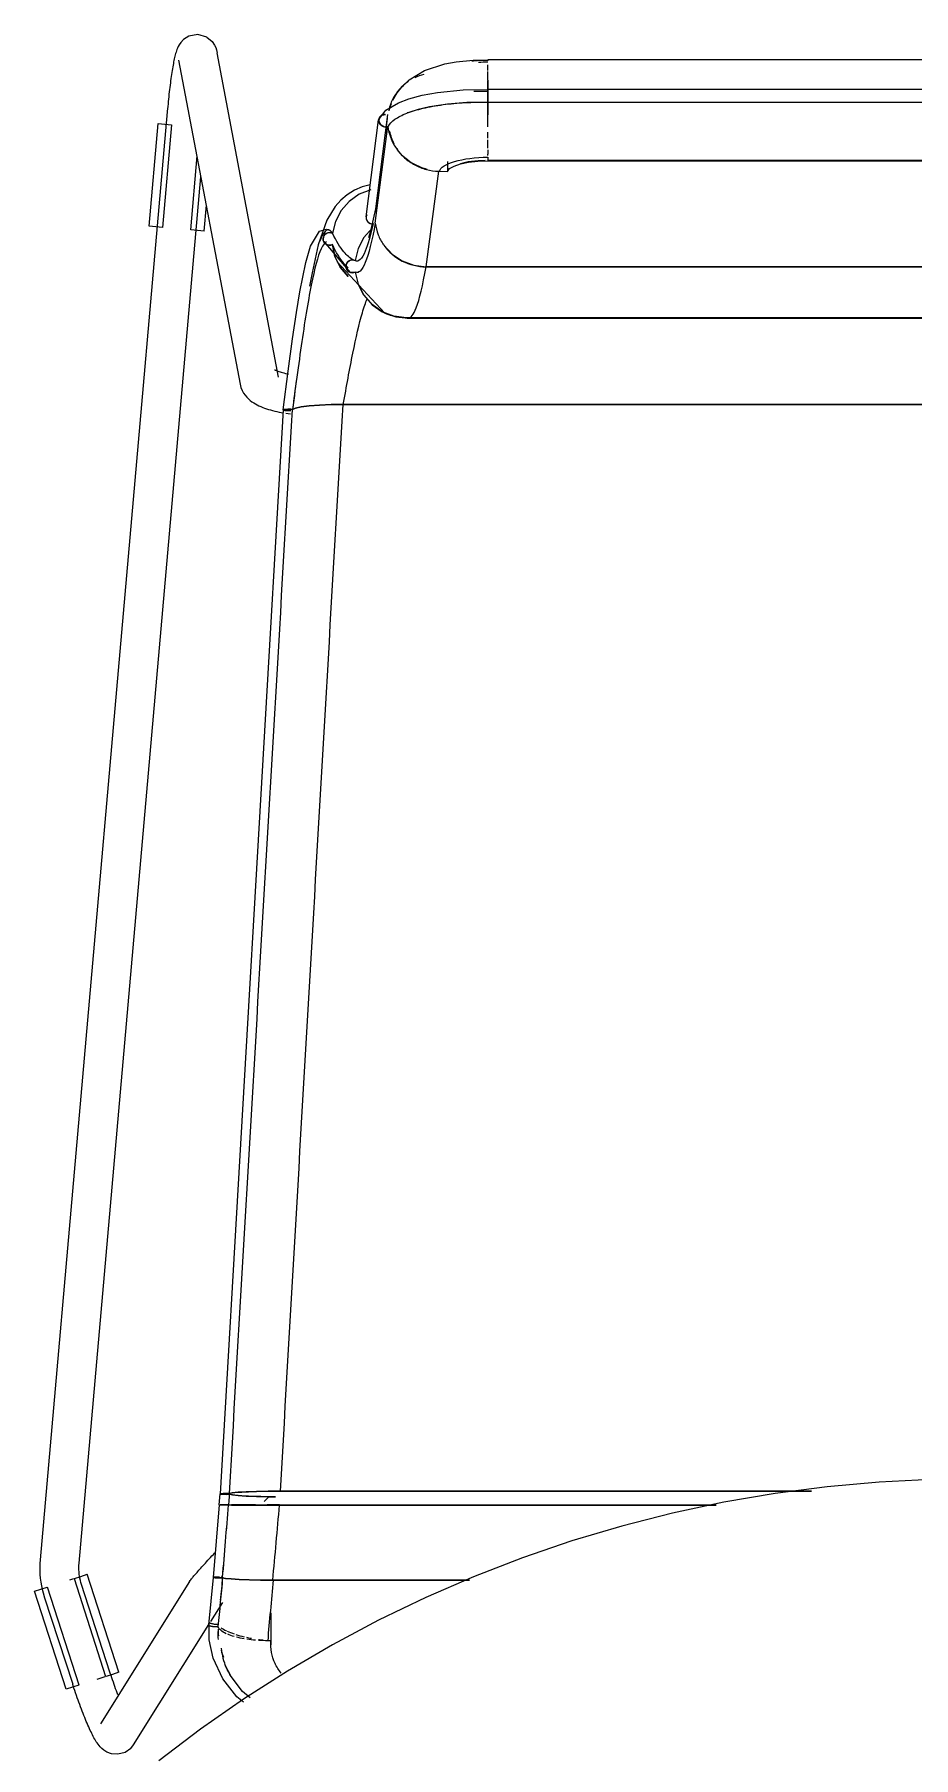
# Model space of a CAD drawing. Header units: millimetres. Extents: x 155927 to 326028, y -36033 to 97293.
# Drawn here: x 224668 to 224937, y 31674 to 32202 of the extents above; entities that cross this region are included whole.
import ezdxf

# ---------------------------------------------------------------- set-up
doc = ezdxf.new("R2010")
doc.units = ezdxf.units.MM
doc.header["$MEASUREMENT"] = 0
doc.layers.add('I-FURN', color=8, linetype='CONTINUOUS', lineweight=9)

msp = doc.modelspace()

# ---------------------------------------------------------------- linework, layer by layer
at = {"layer": 'I-FURN'}
for p, q in [((224712.31, 32198.07), (224712.1, 32197.6)), ((224712.62, 32198.63), (224712.31, 32198.07)), ((224713.09, 32199.34), (224712.62, 32198.63)), ((224713.95, 32200.24), (224713.09, 32199.34)), ((224715.6, 32201.29), (224713.95, 32200.24)), ((224718.36, 32201.77), (224715.6, 32201.29)), ((224721.11, 32200.94), (224718.36, 32201.77)), ((224721.11, 32200.94), (224722.69, 32199.61)), ((224722.69, 32199.61), (224723.44, 32198.53)), ((224723.44, 32198.53), (224723.81, 32197.73)), ((224710.85, 32192.86), (224710.75, 32192.34)), ((224710.94, 32193.35), (224710.85, 32192.86)), ((224711.04, 32193.83), (224710.94, 32193.35)), ((224711.14, 32194.29), (224711.04, 32193.83)), ((224711.23, 32194.73), (224711.14, 32194.29)), ((224711.33, 32195.16), (224711.23, 32194.73)), ((224711.44, 32195.57), (224711.33, 32195.16)), ((224711.55, 32195.97), (224711.44, 32195.57)), ((224711.66, 32196.37), (224711.55, 32195.97)), ((224711.79, 32196.77), (224711.66, 32196.37)), ((224711.93, 32197.17), (224711.79, 32196.77)), ((224712.1, 32197.6), (224711.93, 32197.17)), ((224712.46, 32193.94), (224731.28, 32094.65)), ((224723.81, 32197.73), (224724.03, 32197.11)), ((224724.03, 32197.11), (224724.16, 32196.59)), ((224724.16, 32196.59), (224724.25, 32196.18)), ((224743.07, 32096.89), (224724.25, 32196.18)), ((224787.78, 32190.72), (224793.93, 32192.74)), ((224793.93, 32192.74), (224797.43, 32193.39)), ((224797.43, 32193.39), (224802.64, 32193.91)), ((224802.64, 32193.91), (224807.16, 32193.99)), ((224807.16, 32193.99), (224807.16, 32193.82)), ((225102.01, 32193.99), (224807.16, 32193.99)), ((224807.16, 32193.69), (224807.16, 32193.97)), ((224710.02, 32187.6), (224709.93, 32186.93)), ((224710.11, 32188.25), (224710.02, 32187.6)), ((224710.2, 32188.88), (224710.11, 32188.25)), ((224710.29, 32189.5), (224710.2, 32188.88)), ((224710.38, 32190.1), (224710.29, 32189.5)), ((224710.47, 32190.69), (224710.38, 32190.1)), ((224710.57, 32191.26), (224710.47, 32190.69)), ((224710.66, 32191.81), (224710.57, 32191.26)), ((224710.75, 32192.34), (224710.66, 32191.81)), ((224781.09, 32186.01), (224783.07, 32187.85)), ((224783.07, 32187.85), (224787.78, 32190.72)), ((224807.16, 32190.75), (224807.16, 32192.5)), ((224807.16, 32187.89), (224807.16, 32190.47)), ((224807.16, 32187.73), (224807.16, 32184.71)), ((224807.16, 32184.71), (224807.16, 32187.72)), ((224709.36, 32181.98), (224709.28, 32181.25)), ((224709.43, 32182.72), (224709.36, 32181.98)), ((224709.51, 32183.44), (224709.43, 32182.72)), ((224709.6, 32184.16), (224709.51, 32183.44)), ((224709.68, 32184.87), (224709.6, 32184.16)), ((224709.76, 32185.57), (224709.68, 32184.87)), ((224709.85, 32186.26), (224709.76, 32185.57)), ((224709.93, 32186.93), (224709.85, 32186.26)), ((224778.09, 32181.67), (224779.42, 32183.94)), ((224779.42, 32183.94), (224781.09, 32186.01)), ((224779.78, 32180.87), (224782.95, 32182.06)), ((224782.95, 32182.06), (224786.99, 32183.14)), ((224786.99, 32183.14), (224791.71, 32184.01)), ((224791.71, 32184.01), (224799.6, 32184.81)), ((224799.6, 32184.81), (224807.16, 32184.95)), ((225102.01, 32184.95), (224807.16, 32184.95)), ((224807.16, 32181), (224807.16, 32184.95)), ((224807.16, 32184.95), (224807.16, 32184.88)), ((224807.16, 32184.88), (224807.16, 32184.69)), ((224807.16, 32184.69), (224807.16, 32184.38)), ((224807.16, 32184.38), (224807.16, 32183.99)), ((224807.16, 32183.99), (224807.16, 32183.54)), ((224807.16, 32183.54), (224807.16, 32183.05)), ((224807.16, 32183.05), (224807.16, 32182.55)), ((224807.16, 32182.55), (224807.16, 32182.07)), ((224807.16, 32182.07), (224807.16, 32181.66)), ((224708.98, 32178.09), (224670.03, 31734.77)), ((224709, 32178.25), (224708.98, 32178.09)), ((224709.06, 32179), (224709, 32178.25)), ((224709.13, 32179.75), (224709.06, 32179)), ((224709.21, 32180.5), (224709.13, 32179.75)), ((224709.28, 32181.25), (224709.21, 32180.5)), ((224772.7, 32147.55), (224776.55, 32177.24)), ((224774.06, 32176.18), (224775.95, 32178.57)), ((224775.95, 32178.57), (224779.78, 32180.87)), ((224783, 32177.92), (224782.49, 32177.73)), ((224785.82, 32178.79), (224783, 32177.92)), ((224789.32, 32179.6), (224785.82, 32178.79)), ((224794.76, 32180.43), (224789.32, 32179.6)), ((224800.75, 32180.9), (224794.76, 32180.43)), ((224807.16, 32180.99), (224800.75, 32180.9)), ((224807.16, 32181.66), (224807.16, 32181.33)), ((224807.16, 32181.33), (224807.16, 32181.1)), ((224807.16, 32181.1), (224807.16, 32181)), ((224807.16, 32181.02), (224807.16, 32177.21)), ((224807.16, 32177.21), (224807.16, 32181.02)), ((224807.16, 32180.99), (225102.01, 32180.99)), ((224807.16, 32173.46), (224807.16, 32177.01)), ((224703.41, 32143.08), (224706.17, 32174.49)), ((224706.17, 32174.49), (224708.21, 32174.31)), ((224707.64, 32142.7), (224710.4, 32174.11)), ((224708.21, 32174.31), (224710.28, 32174.13)), ((224769.85, 32145.91), (224773.71, 32175.68)), ((224772.68, 32144), (224776.52, 32173.7)), ((224775.77, 32171.27), (224776.39, 32176.05)), ((224807.16, 32169.99), (224807.16, 32171.83)), ((224807.16, 32167), (224807.16, 32169.47)), ((224807.16, 32166.48), (224807.16, 32165.13)), ((224718.07, 32164.57), (224716.09, 32141.96)), ((224794.8, 32162.84), (224794.8, 32159.83)), ((224794.8, 32162.84), (224794.8, 32159.85)), ((224795.44, 32160.69), (224796.79, 32161.48)), ((224796.79, 32161.48), (224798.78, 32162.15)), ((224798.78, 32162.15), (224801.27, 32162.66)), ((224801.27, 32162.66), (224804.12, 32162.98)), ((224804.12, 32162.98), (224807.16, 32163.09)), ((224807.16, 32164.68), (224807.16, 32165.16)), ((225102.01, 32163.15), (224807.16, 32163.15)), ((224807.16, 32163.09), (225102.01, 32163.09)), ((224681.99, 31733.72), (224719.28, 32158.22)), ((224771.16, 32155.76), (224768.66, 32155.1)), ((224788.23, 32130.62), (224792.09, 32159.9)), ((224792.09, 32159.9), (224794.8, 32159.83)), ((224794.8, 32159.83), (224795.44, 32160.69)), ((224762.11, 32151.01), (224760.38, 32149.05)), ((224764.09, 32152.69), (224762.11, 32151.01)), ((224764.71, 32150.67), (224762.22, 32147.84)), ((224766.29, 32154.07), (224764.09, 32152.69)), ((224767.79, 32152.84), (224764.71, 32150.67)), ((224768.66, 32155.1), (224766.29, 32154.07)), ((224771.3, 32154.24), (224767.79, 32152.84)), ((224720.32, 32141.59), (224721.01, 32149.48)), ((224760.38, 32149.05), (224757.87, 32144.93)), ((224762.22, 32147.84), (224760.48, 32144.52)), ((224769.9, 32146.14), (224769.84, 32145.67)), ((224769.84, 32145.67), (224769.9, 32145.2)), ((224770.09, 32146.58), (224769.9, 32146.14)), ((224769.9, 32145.2), (224770.09, 32144.76)), ((224771.45, 32142.04), (224772.82, 32148.33)), ((224705.45, 32142.9), (224703.41, 32143.08)), ((224707.52, 32142.71), (224705.45, 32142.9)), ((224718.27, 32141.77), (224716.21, 32141.95)), ((224720.32, 32141.59), (224718.27, 32141.77)), ((224752.8, 32136.94), (224755.57, 32141.58)), ((224757.87, 32144.93), (224755.2, 32137.31)), ((224755.57, 32141.58), (224757.76, 32142.11)), ((224756.78, 32139.67), (224756.98, 32140.13)), ((224756.97, 32140.13), (224756.78, 32139.67)), ((224757.27, 32140.52), (224756.97, 32140.13)), ((224756.98, 32140.13), (224757.28, 32140.52)), ((224757.66, 32140.83), (224757.27, 32140.52)), ((224757.28, 32140.52), (224757.66, 32140.83)), ((224757.66, 32140.83), (224758.12, 32141.02)), ((224758.12, 32141.02), (224757.66, 32140.83)), ((224757.76, 32142.11), (224758.67, 32141.81)), ((224758.12, 32141.02), (224758.61, 32141.1)), ((224758.61, 32141.1), (224758.12, 32141.02)), ((224758.61, 32141.1), (224759.11, 32141.05)), ((224759.11, 32141.06), (224758.61, 32141.1)), ((224759.58, 32140.89), (224759.11, 32141.06)), ((224759.11, 32141.05), (224759.58, 32140.89)), ((224760.48, 32144.52), (224759.58, 32140.89)), ((224771.69, 32142.51), (224769.19, 32139.63)), ((224770.09, 32144.76), (224770.39, 32144.38)), ((224770.39, 32144.38), (224770.77, 32144.08)), ((224770.69, 32139.6), (224771.45, 32142.04)), ((224770.77, 32144.08), (224771.22, 32143.89)), ((224771.22, 32143.89), (224771.71, 32143.81)), ((224771.71, 32143.81), (224772.21, 32143.84)), ((224772.68, 32144), (224772.69, 32143.92)), ((224751.4, 32131.94), (224752.8, 32136.94)), ((224755.2, 32137.31), (224753.31, 32128.79)), ((224756.78, 32139.67), (224756.7, 32139.19)), ((224756.7, 32139.19), (224756.76, 32138.7)), ((224756.71, 32139.19), (224756.78, 32139.67)), ((224756.77, 32138.7), (224756.71, 32139.19)), ((224756.76, 32138.7), (224756.95, 32138.24)), ((224756.95, 32138.24), (224756.77, 32138.7)), ((224756.9, 32138.33), (224765.03, 32128.91)), ((224757.06, 32138.06), (224756.93, 32138.28)), ((224757.24, 32137.84), (224756.95, 32138.24)), ((224756.95, 32138.24), (224757.24, 32137.84)), ((224757.62, 32137.52), (224757.24, 32137.84)), ((224757.24, 32137.84), (224757.61, 32137.52)), ((224757.61, 32137.52), (224758.06, 32137.31)), ((224758.07, 32137.32), (224757.62, 32137.52)), ((224758.06, 32137.31), (224758.56, 32137.22)), ((224758.56, 32137.23), (224758.07, 32137.32)), ((224759.06, 32137.26), (224758.56, 32137.23)), ((224758.56, 32137.22), (224759.06, 32137.25)), ((224759.53, 32137.41), (224759.06, 32137.26)), ((224759.06, 32137.25), (224759.53, 32137.4)), ((224760.32, 32133.79), (224759.53, 32137.41)), ((224759.53, 32137.4), (224760.31, 32133.79)), ((224767.43, 32136.24), (224766.54, 32132.52)), ((224769.19, 32139.63), (224767.43, 32136.24)), ((224775.31, 32137.24), (224777.8, 32134.49)), ((224777.8, 32134.49), (224780.91, 32132.42)), ((224749.6, 32122.93), (224751.4, 32131.94)), ((224760.31, 32133.79), (224761.95, 32130.47)), ((224761.96, 32130.47), (224760.32, 32133.79)), ((224761.02, 32132.14), (224775.62, 32116.44)), ((224761.95, 32130.47), (224764.36, 32127.63)), ((224764.36, 32127.63), (224761.96, 32130.47)), ((224763.7, 32130.77), (224763.77, 32131.26)), ((224763.76, 32131.26), (224763.7, 32130.77)), ((224763.77, 32130.28), (224763.7, 32130.77)), ((224763.7, 32130.77), (224763.76, 32130.28)), ((224763.95, 32131.72), (224763.76, 32131.26)), ((224763.76, 32130.28), (224763.95, 32129.82)), ((224763.77, 32131.26), (224763.96, 32131.72)), ((224763.96, 32129.82), (224763.77, 32130.28)), ((224764.25, 32132.12), (224763.95, 32131.72)), ((224763.95, 32129.82), (224764.25, 32129.41)), ((224763.96, 32131.72), (224764.25, 32132.12)), ((224764.25, 32129.42), (224763.96, 32129.82)), ((224764.25, 32132.12), (224764.63, 32132.44)), ((224764.63, 32132.44), (224764.25, 32132.12)), ((224764.63, 32129.1), (224764.25, 32129.42)), ((224764.25, 32129.41), (224764.63, 32129.1)), ((224764.63, 32132.44), (224765.08, 32132.64)), ((224765.08, 32132.64), (224764.63, 32132.44)), ((224765.08, 32132.64), (224765.57, 32132.72)), ((224765.57, 32132.72), (224765.08, 32132.64)), ((224765.57, 32132.72), (224766.07, 32132.68)), ((224766.07, 32132.68), (224765.57, 32132.72)), ((224765.86, 32132.81), (224766.29, 32132.62)), ((224766.07, 32132.68), (224766.54, 32132.52)), ((224766.54, 32132.52), (224766.07, 32132.68)), ((224780.91, 32132.42), (224784.46, 32131.1)), ((224784.46, 32131.1), (224788.23, 32130.62)), ((225120.94, 32130.62), (224788.23, 32130.62)), ((224788.23, 32130.62), (225120.94, 32130.62)), ((224753.31, 32128.79), (224752.57, 32124.72)), ((224765.08, 32128.9), (224764.63, 32129.1)), ((224764.63, 32129.1), (224765.08, 32128.9)), ((224764.73, 32129.05), (224767.61, 32129)), ((224765.57, 32128.82), (224765.08, 32128.9)), ((224765.08, 32128.9), (224765.57, 32128.81)), ((224766.07, 32128.86), (224765.57, 32128.82)), ((224765.57, 32128.81), (224766.07, 32128.85)), ((224766.54, 32129.02), (224766.07, 32128.86)), ((224766.07, 32128.85), (224766.54, 32129.01)), ((224766.54, 32129.01), (224767.43, 32125.3)), ((224767.43, 32125.3), (224769.19, 32121.91)), ((224769.19, 32121.91), (224767.44, 32125.3)), ((224748.56, 32116.61), (224749.6, 32122.93)), ((224771.7, 32119.04), (224769.19, 32121.91)), ((224769.19, 32121.91), (224771.69, 32119.03)), ((224771.69, 32119.03), (224774.83, 32116.86)), ((224774.83, 32116.87), (224771.7, 32119.04)), ((224747.38, 32108.59), (224748.56, 32116.61)), ((224774.52, 32117.04), (224778.98, 32115.31)), ((224778.4, 32115.5), (224774.83, 32116.87)), ((224774.83, 32116.86), (224778.4, 32115.5)), ((224775.62, 32116.44), (224777.54, 32115.74)), ((224782.19, 32115.03), (224778.4, 32115.5)), ((224778.4, 32115.5), (224782.19, 32115.02)), ((224778.98, 32115.31), (224782.73, 32114.87)), ((225126.98, 32115.02), (224782.19, 32115.02)), ((224782.19, 32115.02), (225126.98, 32115.02)), ((224782.73, 32114.87), (225087.53, 32114.87)), ((224746.02, 32098.66), (224747.38, 32108.59)), ((224741.85, 32099.12), (224741.87, 32099.1)), ((224741.87, 32099.1), (224741.94, 32099.06)), ((224741.94, 32099.06), (224742.03, 32099.01)), ((224742.03, 32099.01), (224742.18, 32098.94)), ((224742.18, 32098.94), (224742.38, 32098.85)), ((224742.38, 32098.85), (224742.61, 32098.75)), ((224742.61, 32098.75), (224742.88, 32098.65)), ((224742.88, 32098.65), (224743.18, 32098.55)), ((224743.18, 32098.55), (224743.52, 32098.44)), ((224743.52, 32098.44), (224743.88, 32098.33)), ((224743.88, 32098.33), (224744.28, 32098.22)), ((224744.28, 32098.22), (224744.7, 32098.12)), ((224744.47, 32086.81), (224746.02, 32098.66)), ((224744.7, 32098.12), (224745.15, 32098.01)), ((224745.15, 32098.01), (224745.61, 32097.91)), ((224745.61, 32097.91), (224746.11, 32097.81)), ((224731.28, 32094.65), (224731.53, 32093.66)), ((224731.53, 32093.66), (224731.9, 32092.77)), ((224731.9, 32092.77), (224732.33, 32091.98)), ((224732.33, 32091.98), (224732.82, 32091.29)), ((224732.82, 32091.29), (224733.33, 32090.69)), ((224733.33, 32090.69), (224733.85, 32090.18)), ((224733.85, 32090.18), (224734.38, 32089.72)), ((224734.38, 32089.72), (224734.91, 32089.32)), ((224734.91, 32089.32), (224735.45, 32088.96)), ((224735.45, 32088.96), (224735.99, 32088.64)), ((224735.99, 32088.64), (224736.52, 32088.35)), ((224736.52, 32088.35), (224737.07, 32088.08)), ((224737.07, 32088.08), (224737.64, 32087.82)), ((224737.64, 32087.82), (224738.21, 32087.59)), ((224738.21, 32087.59), (224738.79, 32087.37)), ((224738.79, 32087.37), (224739.38, 32087.16)), ((224739.38, 32087.16), (224739.98, 32086.97)), ((224745.87, 32087.01), (224745.42, 32086.99)), ((224745.42, 32086.99), (224745.87, 32087.01)), ((224746.37, 32087.02), (224745.87, 32087.01)), ((224745.87, 32087.01), (224746.36, 32087.02)), ((224746.36, 32087.02), (224746.86, 32087.01)), ((224746.86, 32087.01), (224746.37, 32087.02)), ((224747.33, 32086.99), (224746.86, 32087.01)), ((224746.86, 32087.01), (224747.33, 32086.99)), ((224747.33, 32086.99), (224748.24, 32087.39)), ((224748.24, 32087.39), (224747.33, 32086.99)), ((224748.24, 32087.39), (224749.97, 32087.76)), ((224749.98, 32087.76), (224748.24, 32087.39)), ((224749.98, 32087.76), (224752.44, 32088.07)), ((224752.48, 32088.07), (224749.98, 32087.76)), ((224752.47, 32088.07), (224755.53, 32088.31)), ((224755.58, 32088.31), (224752.48, 32088.07)), ((224755.58, 32088.31), (224759.05, 32088.46)), ((224759.12, 32088.46), (224755.58, 32088.31)), ((224759.11, 32088.46), (224762.81, 32088.52)), ((224762.88, 32088.52), (224759.12, 32088.46)), ((225146.28, 32088.52), (224762.88, 32088.52)), ((224762.88, 32088.52), (225146.28, 32088.52)), ((224744.47, 32086.8), (224725.18, 31754.9)), ((224739.98, 32086.97), (224740.6, 32086.79)), ((224740.6, 32086.79), (224741.23, 32086.61)), ((224741.23, 32086.61), (224741.87, 32086.45)), ((224741.87, 32086.45), (224742.53, 32086.3)), ((224742.53, 32086.3), (224743.2, 32086.16)), ((224743.2, 32086.16), (224743.88, 32086.02)), ((224743.88, 32086.02), (224744.57, 32085.9)), ((224744.54, 32086.86), (224744.47, 32086.81)), ((224744.47, 32086.81), (224744.54, 32086.86)), ((224744.47, 32086.81), (224744.53, 32086.75)), ((224744.53, 32086.75), (224744.47, 32086.8)), ((224744.53, 32086.75), (224744.72, 32086.7)), ((224744.71, 32086.7), (224744.53, 32086.75)), ((224744.73, 32086.91), (224744.54, 32086.86)), ((224744.54, 32086.86), (224744.73, 32086.91)), ((224745, 32086.66), (224744.71, 32086.7)), ((224744.72, 32086.7), (224745.01, 32086.66)), ((224745.03, 32086.95), (224744.73, 32086.91)), ((224744.73, 32086.91), (224745.03, 32086.95)), ((224745.38, 32086.62), (224745, 32086.66)), ((224745.01, 32086.66), (224745.39, 32086.62)), ((224745.42, 32086.99), (224745.03, 32086.95)), ((224745.03, 32086.95), (224745.42, 32086.99)), ((224745.28, 32085.78), (224745.99, 32085.67)), ((224745.83, 32086.6), (224745.38, 32086.62)), ((224745.39, 32086.62), (224745.84, 32086.6)), ((224746.32, 32086.59), (224745.83, 32086.6)), ((224745.84, 32086.6), (224746.33, 32086.59)), ((224745.99, 32085.67), (224746.72, 32085.57)), ((224746.82, 32086.59), (224746.32, 32086.59)), ((224746.33, 32086.59), (224746.83, 32086.59)), ((224724.91, 31751.54), (224725.17, 31754.9)), ((224725.24, 31754.92), (224725.18, 31754.9)), ((224725.18, 31754.9), (224725.25, 31754.87)), ((224725.43, 31754.95), (224725.24, 31754.92)), ((224725.25, 31754.87), (224725.44, 31754.84)), ((224725.72, 31754.97), (224725.43, 31754.95)), ((224725.44, 31754.84), (224725.73, 31754.82)), ((224726.11, 31754.99), (224725.72, 31754.97)), ((224725.73, 31754.82), (224726.11, 31754.8)), ((224726.56, 31755), (224726.11, 31754.99)), ((224726.11, 31754.8), (224726.57, 31754.79)), ((224727.05, 31755.01), (224726.56, 31755)), ((224726.57, 31754.79), (224727.06, 31754.78)), ((224727.54, 31755), (224727.05, 31755.01)), ((224727.06, 31754.78), (224727.55, 31754.79)), ((224728.01, 31755), (224727.54, 31755)), ((224727.55, 31754.79), (224728.02, 31754.8)), ((224728.9, 31755.21), (224728.01, 31755)), ((224728.02, 31754.8), (224728.92, 31754.59)), ((224730.65, 31755.4), (224728.9, 31755.21)), ((224733.15, 31755.56), (224730.65, 31755.4)), ((224736.28, 31755.69), (224733.15, 31755.56)), ((224739.85, 31755.76), (224736.28, 31755.69)), ((224743.63, 31755.79), (224739.85, 31755.76)), ((224906.23, 31755.79), (224743.63, 31755.79)), ((224743.63, 31755.79), (224906.23, 31755.79)), ((224895.12, 31755.04), (224879.35, 31752.35)), ((224910.99, 31757.1), (224895.12, 31755.04)), ((224926.92, 31758.53), (224910.99, 31757.1)), ((224942.9, 31759.32), (224926.92, 31758.53)), ((224724.9, 31751.54), (224723.08, 31729.34)), ((224724.97, 31751.54), (224724.9, 31751.54)), ((224724.9, 31751.54), (224724.97, 31751.53)), ((224724.97, 31751.53), (224724.91, 31751.54)), ((224724.91, 31751.54), (224724.97, 31751.54)), ((224725.45, 31751.53), (224725.16, 31751.53)), ((224725.16, 31751.53), (224725.45, 31751.53)), ((224725.84, 31751.54), (224725.45, 31751.54)), ((224725.84, 31751.53), (224725.45, 31751.53)), ((224725.45, 31751.53), (224725.83, 31751.53)), ((224725.46, 31751.54), (224725.84, 31751.54)), ((224725.83, 31751.53), (224726.28, 31751.53)), ((224725.84, 31751.54), (224726.29, 31751.54)), ((224726.29, 31751.54), (224725.84, 31751.54)), ((224726.29, 31751.53), (224725.84, 31751.53)), ((224726.28, 31751.53), (224726.77, 31751.53)), ((224726.29, 31751.54), (224726.78, 31751.54)), ((224726.78, 31751.54), (224726.29, 31751.54)), ((224726.78, 31751.53), (224726.29, 31751.53)), ((224726.77, 31751.53), (224727.27, 31751.53)), ((224726.78, 31751.54), (224727.28, 31751.54)), ((224727.28, 31751.54), (224726.78, 31751.54)), ((224727.27, 31751.53), (224726.78, 31751.53)), ((224727.74, 31751.53), (224727.27, 31751.53)), ((224727.27, 31751.53), (224727.74, 31751.53)), ((224727.28, 31751.54), (224727.75, 31751.54)), ((224727.75, 31751.54), (224727.28, 31751.54)), ((224728.63, 31751.51), (224727.74, 31751.53)), ((224727.74, 31751.53), (224728.63, 31751.51)), ((224730.37, 31751.5), (224728.63, 31751.51)), ((224728.63, 31751.51), (224730.38, 31751.5)), ((224730.39, 31751.57), (224728.64, 31751.56)), ((224728.65, 31751.56), (224730.4, 31751.57)), ((224728.92, 31754.59), (224730.67, 31754.39)), ((224732.88, 31751.49), (224730.38, 31751.5)), ((224730.38, 31751.5), (224732.88, 31751.49)), ((224732.89, 31751.58), (224730.39, 31751.57)), ((224730.4, 31751.57), (224732.9, 31751.58)), ((224730.67, 31754.39), (224733.17, 31754.23)), ((224736.01, 31751.48), (224732.88, 31751.49)), ((224732.88, 31751.49), (224736.01, 31751.48)), ((224736.02, 31751.59), (224732.89, 31751.58)), ((224732.9, 31751.58), (224736.02, 31751.59)), ((224733.17, 31754.23), (224736.29, 31754.11)), ((224736.01, 31751.48), (224739.58, 31751.48)), ((224739.58, 31751.48), (224736.02, 31751.48)), ((224736.29, 31754.11), (224739.84, 31754.03)), ((224740.14, 31754.15), (224738.67, 31752.62)), ((224739.58, 31751.6), (224743.36, 31751.6)), ((224743.36, 31751.6), (224739.58, 31751.6)), ((224743.37, 31751.47), (224739.58, 31751.48)), ((224739.58, 31751.48), (224743.37, 31751.47)), ((224739.84, 31754.03), (224742.09, 31754.01)), ((224877.01, 31751.47), (224743.37, 31751.47)), ((224743.37, 31751.47), (224877.01, 31751.47)), ((224879.35, 31752.35), (224863.7, 31749.02)), ((224848.2, 31745.08), (224832.86, 31740.52)), ((224863.7, 31749.02), (224848.2, 31745.08)), ((224832.86, 31740.52), (224817.72, 31735.34)), ((224669.95, 31733.63), (224669.92, 31732.49)), ((224670.03, 31734.77), (224669.95, 31733.63)), ((224681.94, 31733.03), (224681.98, 31733.69)), ((224681.98, 31733.69), (224681.99, 31733.72)), ((224720.29, 31733.34), (224720.66, 31733.74)), ((224720.66, 31733.74), (224721.04, 31734.16)), ((224721.04, 31734.16), (224721.43, 31734.58)), ((224721.43, 31734.58), (224721.84, 31735.01)), ((224721.84, 31735.01), (224722.25, 31735.46)), ((224722.25, 31735.46), (224722.67, 31735.91)), ((224722.67, 31735.91), (224723.11, 31736.38)), ((224723.11, 31736.38), (224723.55, 31736.85)), ((224817.72, 31735.34), (224802.8, 31729.57)), ((224669.92, 31732.49), (224669.94, 31731.35)), ((224669.94, 31731.35), (224670, 31730.21)), ((224670, 31730.21), (224670.1, 31729.07)), ((224670.1, 31729.07), (224670.25, 31727.94)), ((224679.17, 31728.59), (224680.33, 31728.97)), ((224680.43, 31729), (224690.12, 31698.99)), ((224680.55, 31729.04), (224682.52, 31729.67)), ((224681.92, 31732.37), (224681.94, 31733.03)), ((224681.93, 31731.71), (224681.92, 31732.37)), ((224681.97, 31731.05), (224681.93, 31731.71)), ((224682.03, 31730.39), (224681.97, 31731.05)), ((224682.12, 31729.73), (224682.03, 31730.39)), ((224682.23, 31729.08), (224682.12, 31729.73)), ((224682.37, 31728.43), (224682.23, 31729.08)), ((224682.54, 31727.79), (224682.37, 31728.43)), ((224682.52, 31729.67), (224684.47, 31730.3)), ((224694.16, 31700.3), (224684.47, 31730.3)), ((224715.83, 31728.07), (224716.04, 31728.39)), ((224716.04, 31728.39), (224716.23, 31728.65)), ((224716.23, 31728.65), (224716.4, 31728.88)), ((224716.4, 31728.88), (224716.57, 31729.1)), ((224716.57, 31729.1), (224716.75, 31729.32)), ((224716.75, 31729.32), (224716.94, 31729.55)), ((224716.94, 31729.55), (224717.14, 31729.8)), ((224717.14, 31729.8), (224717.36, 31730.05)), ((224717.36, 31730.05), (224717.59, 31730.31)), ((224717.59, 31730.31), (224717.83, 31730.59)), ((224717.83, 31730.59), (224718.09, 31730.89)), ((224718.09, 31730.89), (224718.36, 31731.2)), ((224718.36, 31731.2), (224718.65, 31731.52)), ((224718.65, 31731.52), (224718.95, 31731.86)), ((224718.95, 31731.86), (224719.27, 31732.21)), ((224719.27, 31732.21), (224719.59, 31732.57)), ((224719.59, 31732.57), (224719.94, 31732.95)), ((224719.94, 31732.95), (224720.29, 31733.34)), ((224723.07, 31729.34), (224721.65, 31714.84)), ((224723.14, 31729.36), (224723.07, 31729.34)), ((224723.07, 31729.34), (224723.14, 31729.31)), ((224723.08, 31729.34), (224723.14, 31729.36)), ((224723.15, 31729.31), (224723.08, 31729.34)), ((224723.33, 31729.39), (224723.14, 31729.36)), ((224723.14, 31729.36), (224723.33, 31729.39)), ((224723.14, 31729.31), (224723.33, 31729.29)), ((224723.62, 31729.41), (224723.33, 31729.39)), ((224723.33, 31729.39), (224723.62, 31729.41)), ((224723.33, 31729.29), (224723.63, 31729.26)), ((224723.63, 31729.26), (224723.34, 31729.29)), ((224724, 31729.42), (224723.62, 31729.41)), ((224723.62, 31729.41), (224724, 31729.42)), ((224723.63, 31729.26), (224724.01, 31729.25)), ((224724.02, 31729.25), (224723.63, 31729.26)), ((224724.45, 31729.43), (224724, 31729.42)), ((224724, 31729.42), (224724.46, 31729.43)), ((224724.01, 31729.25), (224724.47, 31729.24)), ((224724.47, 31729.24), (224724.02, 31729.25)), ((224724.94, 31729.44), (224724.45, 31729.43)), ((224724.46, 31729.43), (224724.95, 31729.44)), ((224724.47, 31729.24), (224724.96, 31729.23)), ((224724.96, 31729.23), (224724.47, 31729.24)), ((224724.96, 31729.23), (224725.45, 31729.24)), ((224725.46, 31729.24), (224724.96, 31729.23)), ((224725.91, 31729.43), (224725.44, 31729.44)), ((224725.44, 31729.44), (224725.92, 31729.43)), ((224725.45, 31729.24), (224725.93, 31729.24)), ((224725.93, 31729.24), (224725.46, 31729.24)), ((224726.81, 31729.05), (224725.93, 31729.24)), ((224725.93, 31729.24), (224726.82, 31729.05)), ((224728.53, 31728.87), (224726.82, 31729.05)), ((224726.82, 31729.05), (224728.55, 31728.87)), ((224730.99, 31728.72), (224728.55, 31728.87)), ((224728.55, 31728.87), (224731.03, 31728.72)), ((224731.03, 31728.72), (224734.13, 31728.61)), ((224734.06, 31728.61), (224731.03, 31728.72)), ((224737.57, 31728.53), (224734.06, 31728.61)), ((224734.13, 31728.61), (224737.57, 31728.53)), ((224737.66, 31728.53), (224741.42, 31728.51)), ((224741.3, 31728.51), (224737.66, 31728.53)), ((224741.42, 31728.51), (224801.54, 31728.51)), ((224801.54, 31728.51), (224741.42, 31728.51)), ((224802.8, 31729.57), (224788.12, 31723.2)), ((224668.32, 31725.09), (224670.27, 31725.72)), ((224678.01, 31695.08), (224668.32, 31725.09)), ((224670.25, 31727.94), (224670.45, 31726.81)), ((224670.27, 31725.72), (224672.24, 31726.36)), ((224670.45, 31726.81), (224670.69, 31725.7)), ((224670.69, 31725.7), (224670.98, 31724.59)), ((224670.98, 31724.59), (224671.3, 31723.5)), ((224671.3, 31723.5), (224671.32, 31723.45)), ((224671.32, 31723.45), (224680.03, 31696.64)), ((224682.05, 31696.39), (224672.36, 31726.39)), ((224682.73, 31727.16), (224682.54, 31727.79)), ((224691.44, 31700.35), (224682.73, 31727.16)), ((224715.83, 31728.07), (224688.52, 31684.48)), ((224788.12, 31723.2), (224773.71, 31716.26)), ((224722.33, 31715.85), (224726, 31721.7)), ((224740.72, 31718.46), (224740.72, 31708.71)), ((224698.69, 31678.11), (224721.72, 31714.88)), ((224721.86, 31710.28), (224721.78, 31715.74)), ((224773.71, 31716.26), (224759.59, 31708.74)), ((224723.08, 31704.63), (224721.86, 31710.28)), ((224740.77, 31709.95), (224739.73, 31709.95)), ((224759.59, 31708.74), (224745.78, 31700.66)), ((224725.98, 31698.32), (224723.08, 31704.63)), ((224728.55, 31699.02), (224726.64, 31702.71)), ((224680.18, 31696.18), (224680.03, 31696.64)), ((224687.54, 31698.16), (224690.02, 31698.96)), ((224692.21, 31699.67), (224690.24, 31699.03)), ((224691.55, 31700.02), (224691.44, 31700.35)), ((224691.78, 31699.33), (224691.55, 31700.02)), ((224692.01, 31698.64), (224691.78, 31699.33)), ((224692.24, 31697.95), (224692.01, 31698.64)), ((224694.16, 31700.3), (224692.21, 31699.67)), ((224692.48, 31697.27), (224692.24, 31697.95)), ((224692.71, 31696.6), (224692.48, 31697.27)), ((224692.95, 31695.93), (224692.71, 31696.6)), ((224730.32, 31692.79), (224725.98, 31698.32)), ((224732.05, 31694.45), (224728.55, 31699.02)), ((224745.78, 31700.66), (224732.3, 31692.04)), ((224679.96, 31695.71), (224678.01, 31695.08)), ((224681.93, 31696.35), (224679.96, 31695.71)), ((224680.42, 31695.44), (224680.18, 31696.18)), ((224680.67, 31694.71), (224680.42, 31695.44)), ((224680.92, 31693.97), (224680.67, 31694.71)), ((224681.17, 31693.24), (224680.92, 31693.97)), ((224681.42, 31692.52), (224681.17, 31693.24)), ((224681.68, 31691.81), (224681.42, 31692.52)), ((224681.93, 31691.1), (224681.68, 31691.81)), ((224693.18, 31695.28), (224692.95, 31695.93)), ((224693.42, 31694.63), (224693.18, 31695.28)), ((224693.65, 31693.99), (224693.42, 31694.63)), ((224693.89, 31693.37), (224693.65, 31693.99)), ((224732.3, 31692.04), (224719.18, 31682.88)), ((224732.37, 31691.14), (224730.32, 31692.79)), ((224734.4, 31692.49), (224732.05, 31694.45)), ((224682.19, 31690.4), (224681.93, 31691.1)), ((224682.44, 31689.71), (224682.19, 31690.4)), ((224682.7, 31689.03), (224682.44, 31689.71)), ((224682.95, 31688.37), (224682.7, 31689.03)), ((224683.2, 31687.72), (224682.95, 31688.37)), ((224683.45, 31687.08), (224683.2, 31687.72)), ((224683.71, 31686.45), (224683.45, 31687.08)), ((224683.95, 31685.84), (224683.71, 31686.45)), ((224684.2, 31685.24), (224683.95, 31685.84)), ((224684.45, 31684.67), (224684.2, 31685.24)), ((224684.69, 31684.1), (224684.45, 31684.67)), ((224684.93, 31683.56), (224684.69, 31684.1)), ((224685.17, 31683.03), (224684.93, 31683.56)), ((224685.4, 31682.52), (224685.17, 31683.03)), ((224685.64, 31682.03), (224685.4, 31682.52)), ((224685.87, 31681.56), (224685.64, 31682.03)), ((224686.1, 31681.1), (224685.87, 31681.56)), ((224686.32, 31680.66), (224686.1, 31681.1)), ((224719.18, 31682.88), (224706.44, 31673.21)), ((224686.55, 31680.23), (224686.32, 31680.66)), ((224686.78, 31679.82), (224686.55, 31680.23)), ((224687.02, 31679.42), (224686.78, 31679.82)), ((224687.26, 31679.03), (224687.02, 31679.42)), ((224687.52, 31678.65), (224687.26, 31679.03)), ((224687.8, 31678.25), (224687.52, 31678.65)), ((224688.11, 31677.85), (224687.8, 31678.25)), ((224688.48, 31677.43), (224688.11, 31677.85)), ((224688.94, 31676.96), (224688.48, 31677.43)), ((224689.57, 31676.44), (224688.94, 31676.96)), ((224690.48, 31675.88), (224689.57, 31676.44)), ((224691.86, 31675.35), (224690.48, 31675.88)), ((224696.06, 31675.77), (224693.84, 31675.18)), ((224697.8, 31676.99), (224696.06, 31675.77)), ((224697.8, 31676.99), (224698.69, 31678.11)), ((224693.84, 31675.18), (224691.86, 31675.35))]:
    msp.add_line(p, q, dxfattribs=at)
for centre, major_axis, ratio, start_param, end_param in [((224807.16, 32189.71), (-12.4, 0), 0.287441, 4.712389, 4.950404), ((224807.16, 32178.24), (0, -15.75), 0.000004, 5.8107, 5.99294), ((224771.8, 32145.67), (-1.96, 0), 0.955139, 5.775592, 8.064923), ((224788.36, 32145.69), (-15.78, 0), 0.955139, 0.112537, 0.354036), ((224788.36, 32145.69), (-15.78, 0), 0.955139, 0.354206, 0.58821), ((224788.36, 32145.69), (-15.78, 0), 0.955139, 0.595876, 1.562553)]:
    msp.add_ellipse(centre, major_axis=major_axis, ratio=ratio, start_param=start_param, end_param=end_param, dxfattribs=at)
for points in [[(224802.19, 32193.68), (224803.77, 32193.83), (224805.44, 32193.91), (224807.16, 32193.9)], [(224787.55, 32189.54), (224786.6, 32189.29), (224785.66, 32188.94), (224784.77, 32188.51)], [(224802.89, 32184.4), (224804.31, 32184.44), (224805.73, 32184.44), (224807.16, 32184.42)], [(224776.73, 32173.69), (224777.08, 32174.42), (224778.39, 32175.82), (224782.09, 32177.72), (224787.16, 32179.25), (224793.3, 32180.36), (224800.16, 32180.99), (224804.81, 32181.06), (224807.16, 32181.02)], [(224777.01, 32178.65), (224777.16, 32179.31), (224777.36, 32179.96), (224777.6, 32180.59)], [(224776.26, 32173.55), (224776.18, 32173.53), (224776.01, 32173.51), (224775.85, 32173.51), (224775.76, 32173.52)], [(224776.52, 32173.7), (224776.67, 32172.46), (224777.25, 32170.08), (224779.02, 32166.74), (224781.55, 32163.9), (224784.69, 32161.71), (224788.29, 32160.3), (224790.79, 32159.94), (224792.09, 32159.9)], [(224778.51, 32168.19), (224777.81, 32169.45), (224777.41, 32170.81), (224777.07, 32172.19)], [(224792.34, 32159.91), (224792.59, 32161.03), (224795.97, 32163.19), (224803.37, 32164.16), (224807.16, 32164.22)], [(224806.32, 32163.14), (224803.54, 32163.08), (224800.4, 32162.81), (224798.78, 32162.2)], [(224772.68, 32144), (224771.66, 32138.5), (224769.61, 32130.44), (224767.56, 32128.47), (224766.54, 32129.02)], [(224782.19, 32115.03), (224782.37, 32114.92), (224782.55, 32114.87), (224782.73, 32114.87)], [(224748.51, 32096.16), (224748.12, 32093.13), (224747.74, 32090.07), (224747.35, 32087)], [(224728.01, 31755), (224731.23, 31810.4), (224737.67, 31921.16), (224744.11, 32031.76), (224747.33, 32086.99)], [(224753.22, 31922.28), (224756.41, 31977.74), (224759.61, 32033.16), (224762.81, 32088.52)], [(224743.63, 31755.79), (224746.83, 31811.32), (224750.02, 31866.84), (224753.22, 31922.28)], [(224728.02, 31754.8), (224727.43, 31754.78), (224725.92, 31754.78), (224725.18, 31754.86), (224725.17, 31754.9)], [(224728.01, 31755), (224727.97, 31754.42), (224727.88, 31753.26), (224727.79, 31752.11), (224727.74, 31751.53)], [(224728.02, 31754.8), (224727.98, 31754.25), (224727.88, 31753.17), (224727.79, 31752.09), (224727.75, 31751.54)], [(224725.93, 31729.24), (224726.23, 31732.95), (224726.84, 31740.38), (224727.44, 31747.81), (224727.74, 31751.53)], [(224742.34, 31739.98), (224742.68, 31743.81), (224743.02, 31747.64), (224743.37, 31751.47)], [(224727.12, 31743.99), (224727.16, 31744.4), (224727.19, 31744.81), (224727.22, 31745.22)], [(224725.92, 31729.43), (224726.22, 31733.08), (224726.52, 31736.73), (224726.82, 31740.38)], [(224741.3, 31728.51), (224741.65, 31732.33), (224741.99, 31736.15), (224742.34, 31739.98)], [(224725.93, 31729.24), (224725.69, 31726.72), (224725.21, 31721.68), (224724.73, 31716.73), (224724.49, 31714.29)], [(224725.91, 31729.43), (224725.68, 31727.06), (224725.44, 31724.69), (224725.21, 31722.35)], [(224741.42, 31728.51), (224741.12, 31725.37), (224740.53, 31719.12), (224739.99, 31712.98), (224739.73, 31709.95)], [(224721.84, 31715.59), (224721.88, 31715.55), (224722, 31715.45), (224722.3, 31715.32), (224722.68, 31715.2), (224723.14, 31715.11), (224723.63, 31715.04), (224724.13, 31715.01), (224724.44, 31715.01), (224724.59, 31715.02)], [(224727.04, 31712.12), (224726.34, 31712.45), (224725.2, 31713.15), (224724.64, 31713.9), (224724.49, 31714.29)], [(224724.53, 31713.46), (224724.54, 31712.81), (224724.58, 31712.16), (224724.64, 31711.51)], [(224724.67, 31710.29), (224724.58, 31711.11), (224724.57, 31711.93), (224724.58, 31712.76)], [(224725.5, 31713.93), (224725.91, 31713.61), (224726.43, 31713.29), (224727.07, 31712.98)], [(224727.32, 31712.86), (224727.95, 31712.57), (224728.7, 31712.29), (224729.51, 31712.03)], [(224729.47, 31711.24), (224728.74, 31711.44), (224728.1, 31711.68), (224727.51, 31711.92)], [(224729.94, 31711.87), (224730.75, 31711.62), (224731.62, 31711.39), (224732.54, 31711.17)], [(224732.52, 31710.56), (224731.68, 31710.7), (224730.87, 31710.86), (224730.14, 31711.05)], [(224733.2, 31711.02), (224733.7, 31710.91), (224734.22, 31710.8), (224734.74, 31710.7)], [(224736.01, 31710.12), (224735.11, 31710.2), (224734.22, 31710.3), (224733.37, 31710.42)], [(224736.89, 31710.37), (224737.36, 31710.3), (224737.84, 31710.25), (224738.32, 31710.2)], [(224739.73, 31709.95), (224738.77, 31709.96), (224737.84, 31710), (224736.93, 31710.05)], [(224740.72, 31708.44), (224740.71, 31708.94), (224740.73, 31709.45), (224740.77, 31709.95)], [(224725.46, 31707.04), (224725.66, 31706.32), (224725.89, 31705.6), (224726.16, 31704.89)]]:
    msp.add_open_spline(points, degree=3, dxfattribs=at)
for points, knots in [([(224782.8, 32187.37), (224782.41, 32187.1), (224781.03, 32186.06), (224779.03, 32183.89), (224777.42, 32181.04), (224776.95, 32179.1), (224776.79, 32178.34)], [0.434972, 0.434972, 0.434972, 0.434972, 0.5, 0.6666667, 0.8333333, 0.9407177, 0.9407177, 0.9407177, 0.9407177]), ([(224775.67, 32177.28), (224775.53, 32177.29), (224775.3, 32177.27), (224775.01, 32177.2), (224774.75, 32177.11), (224774.43, 32176.92), (224774.11, 32176.63), (224773.88, 32176.28), (224773.74, 32175.92), (224773.69, 32175.62), (224773.69, 32175.34), (224773.72, 32175.08), (224773.79, 32174.83), (224773.91, 32174.57), (224774.1, 32174.26), (224774.42, 32173.94), (224774.82, 32173.7), (224775.18, 32173.59), (224775.55, 32173.51), (224775.99, 32173.52), (224776.35, 32173.62), (224776.52, 32173.7)], [0.1111111, 0.1111111, 0.1111111, 0.1111111, 0.1666667, 0.1944444, 0.2222222, 0.2777778, 0.3333333, 0.3888889, 0.4444444, 0.4791667, 0.5138889, 0.5486111, 0.5833333, 0.6180556, 0.6527778, 0.7222222, 0.7916667, 0.8263889, 0.8611111, 0.9305556, 1, 1, 1, 1]), ([(224775.27, 32173.61), (224775.16, 32173.65), (224774.92, 32173.75), (224774.51, 32174.03), (224774.06, 32174.57), (224773.8, 32175.44), (224774.03, 32176.22), (224774.43, 32176.74), (224774.81, 32177.03), (224775.27, 32177.22), (224775.6, 32177.26), (224775.76, 32177.27)], [-0.8125, -0.8125, -0.8125, -0.8125, -0.765625, -0.71875, -0.625, -0.5, -0.375, -0.3125, -0.25, -0.1875, -0.125, -0.125, -0.125, -0.125]), ([(224788.56, 32160.45), (224787.32, 32160.78), (224783.8, 32162.2), (224780.49, 32164.67), (224779.36, 32166.82)], [-0.8333333, -0.8333333, -0.8333333, -0.8333333, -0.6666667, -0.3333333, -0.3333333, -0.3333333, -0.3333333]), ([(224759.58, 32140.89), (224758.56, 32142.45), (224757.28, 32142.22), (224755.99, 32139.19), (224755.73, 32138.47)], [0, 0, 0, 0, 0.25, 0.3133981, 0.3133981, 0.3133981, 0.3133981]), ([(224765.86, 32132.81), (224764.93, 32133.27), (224762.83, 32135.06), (224760.74, 32138.49), (224759.58, 32140.89)], [0.0974621, 0.0974621, 0.0974621, 0.0974621, 0.5, 1, 1, 1, 1]), ([(224771.99, 32143.91), (224771.2, 32140.19), (224769.38, 32133.71), (224767.56, 32131.98), (224766.54, 32132.52)], [0.1122148, 0.1122148, 0.1122148, 0.1122148, 0.5, 1, 1, 1, 1]), ([(224757.7, 32138.29), (224757.29, 32138.09), (224755.87, 32136.49), (224753.43, 32128.19), (224750.38, 32109.76), (224748.35, 32094.54), (224747.33, 32086.99)], [0.1500588, 0.1500588, 0.1500588, 0.1500588, 0.25, 0.5, 0.75, 1, 1, 1, 1]), ([(224764.41, 32130.28), (224763.95, 32130.67), (224762.33, 32132.34), (224760.7, 32135), (224759.53, 32137.41)], [0.303693, 0.303693, 0.303693, 0.303693, 0.5, 1, 1, 1, 1]), ([(224782.73, 32114.87), (224783.56, 32114.87), (224785.39, 32117.25), (224787.22, 32124.9), (224788.23, 32130.62)], [0.0892846, 0.0892846, 0.0892846, 0.0892846, 0.5, 1, 1, 1, 1]), ([(224762.88, 32088.52), (224763.86, 32093.91), (224765.8, 32104.69), (224768.24, 32115.4), (224769.7, 32119.65), (224770.18, 32120.8)], [0, 0, 0, 0, 0.25, 0.5, 0.625, 0.625, 0.625, 0.625]), ([(224725.17, 31754.9), (224725.18, 31754.91), (224725.31, 31754.94), (224725.71, 31754.97), (224726.09, 31754.99), (224726.55, 31755), (224727.04, 31755.01), (224727.55, 31755.01), (224727.86, 31755), (224728.01, 31755)], [-0.498493, -0.498493, -0.498493, -0.498493, -0.375, -0.3125, -0.25, -0.1875, -0.125, -0.0625, 0, 0, 0, 0]), ([(224728.01, 31755), (224728.29, 31755.14), (224729.68, 31755.35), (224733.04, 31755.57), (224736.2, 31755.69), (224739.81, 31755.77), (224742.36, 31755.79), (224743.63, 31755.79)], [-1, -1, -1, -1, -0.666667, -0.5, -0.333333, -0.166667, 0, 0, 0, 0]), ([(224742.09, 31754.01), (224740.07, 31754.02), (224736.84, 31754.08), (224733.05, 31754.22), (224729.7, 31754.44), (224728.31, 31754.65), (224728.02, 31754.8)], [-0.9335619, -0.9335619, -0.9335619, -0.9335619, -0.6666667, -0.5, -0.3333333, 0, 0, 0, 0]), ([(224724.49, 31714.29), (224724.35, 31714.27), (224724.06, 31714.24), (224723.64, 31714.22), (224723.27, 31714.23), (224722.97, 31714.26), (224722.7, 31714.29), (224722.45, 31714.34), (224722.23, 31714.4), (224722.03, 31714.47), (224721.84, 31714.56), (224721.74, 31714.65), (224721.7, 31714.7)], [0, 0, 0, 0, 0.0555556, 0.1111111, 0.1666667, 0.1944444, 0.2222222, 0.2777778, 0.3055556, 0.3333333, 0.3888889, 0.4444444, 0.4444444, 0.4444444, 0.4444444]), ([(224728.56, 31699.05), (224728.05, 31699.87), (224726.46, 31702.59), (224725.87, 31705.57), (224725.58, 31707.68)], [-0.4024189, -0.4024189, -0.4024189, -0.4024189, -0.3333333, -0.1789981, -0.1789981, -0.1789981, -0.1789981]), ([(224743.88, 31700.06), (224743.12, 31700.97), (224741.19, 31703.97), (224740.56, 31707.57), (224740.77, 31709.95)], [0.5, 0.5, 0.5, 0.5, 0.6666667, 1, 1, 1, 1])]:
    msp.add_open_spline(points, degree=3, knots=knots, dxfattribs=at)

doc.saveas('drawing.dxf')
